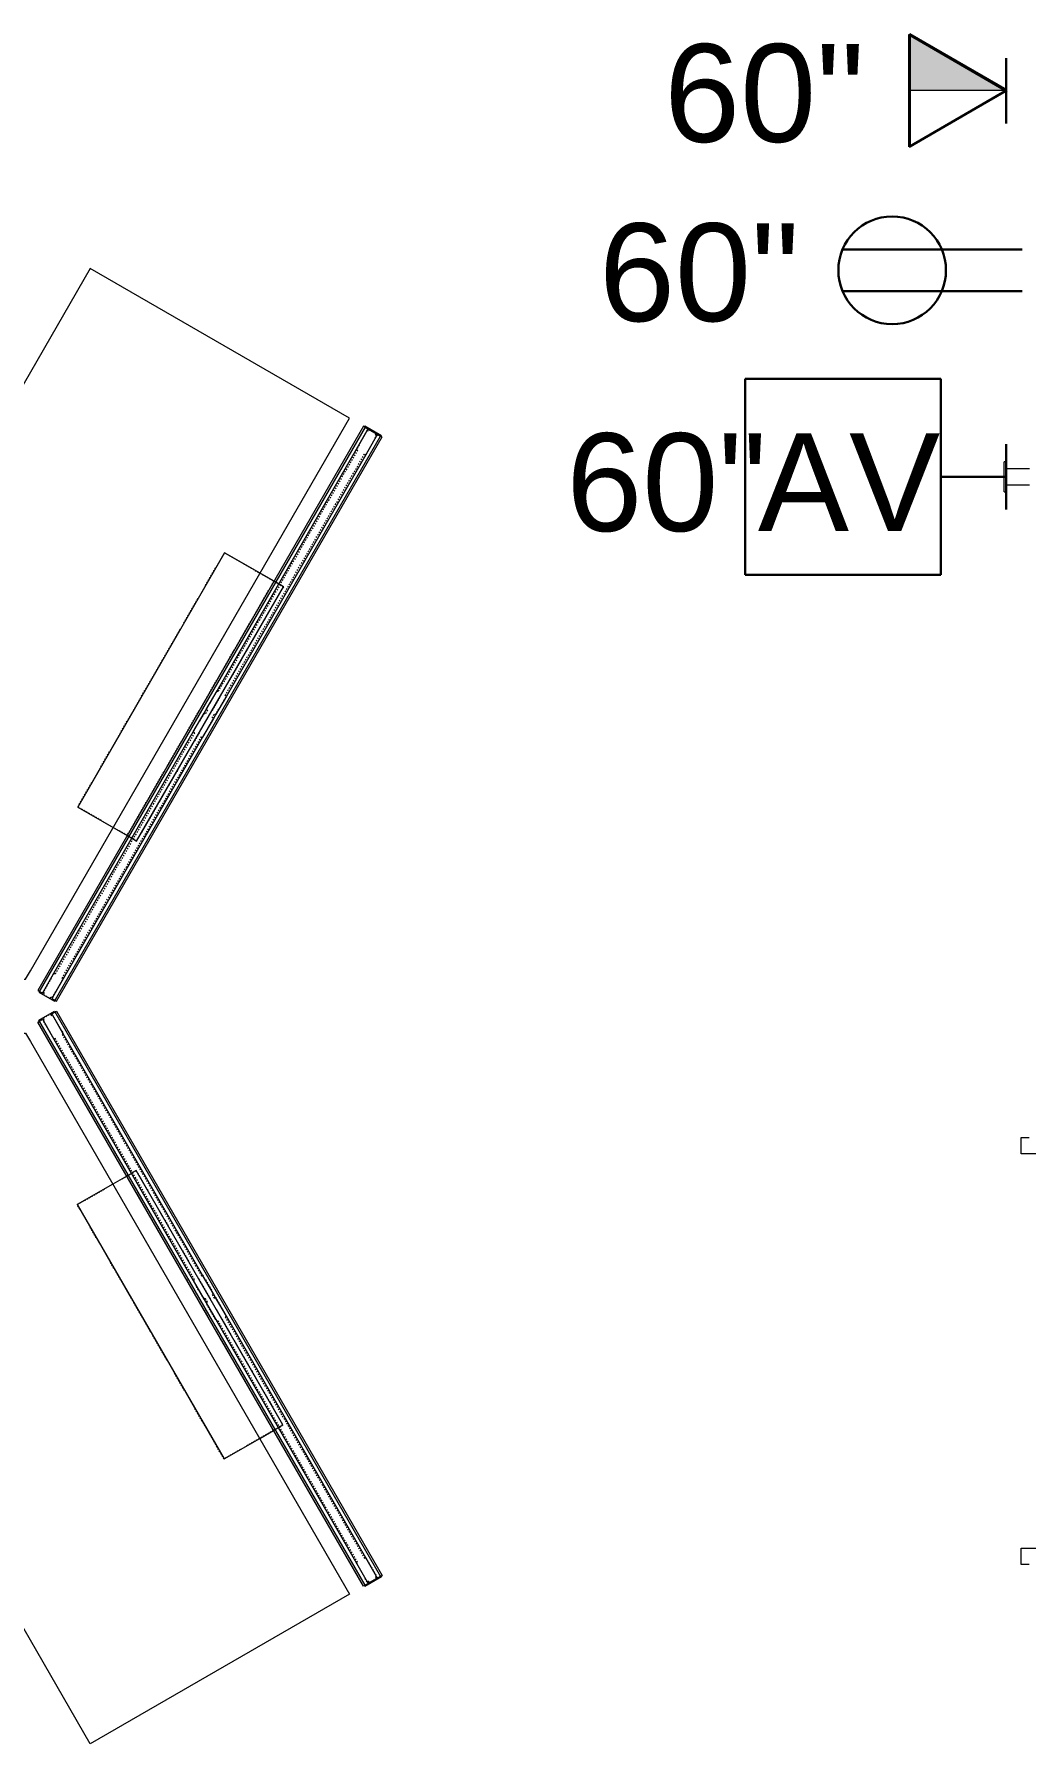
# Model space of a CAD drawing. Header units: inches. Extents: x 6664 to 8129, y 209 to 1287.
# Drawn here: x 7234.2 to 7325.4, y 912.6 to 1069.8 of the extents above; entities that cross this region are included whole.
import ezdxf

# ---------------------------------------------------------------- set-up
doc = ezdxf.new("R2010")
doc.units = ezdxf.units.IN
doc.header["$MEASUREMENT"] = 0
doc.linetypes.add('Dash', pattern=[0.25, 0.125, -0.125])
for name, color, linetype, lineweight in [('A-ANNO-NOTE', 131, 'Continuous', 30), ('A-DOOR', 31, 'Continuous', 13), ('E-ELEC-FIXT', 91, 'Continuous', 9), ('I-FURN', 30, 'Continuous', 9), ('I-FURN-HDLN', 30, 'Dash', 9)]:
    doc.layers.add(name, color=color, linetype=linetype, lineweight=lineweight)
doc.styles.add('Swis721 Lt BT', font='swissl.ttf', dxfattribs={"height": 9})

# ---------------------------------------------------------------- blocks, each defined once
blk = doc.blocks.new('Door - Single - Solid Door - wood-V2-11th FLOOR POWER _ SIGNAL')
at = {"layer": 'A-DOOR', "lineweight": 9}
for p, q in [((-15.63, 2.54), (-14.13, 2.54)), ((-15.63, 1.79), (-15.63, 2.54)), ((-14.13, 2.54), (-14.13, 0.29)), ((22.12, 2.54), (23.62, 2.54)), ((22.12, 0.29), (22.12, 2.54)), ((23.62, 2.54), (23.62, 1.79)), ((-14.13, 0.29), (-13.63, 0.29)), ((-13.63, 0.29), (-13.63, -1.21)), ((21.62, 0.29), (22.12, 0.29)), ((21.62, -1.21), (21.62, 0.29)), ((-14.13, -1.21), (-14.13, -2.71)), ((-13.63, -1.21), (-14.13, -1.21)), ((22.12, -1.21), (21.62, -1.21)), ((22.12, -2.71), (22.12, -1.21)), ((-15.63, -2.71), (-15.63, -1.96)), ((-14.13, -2.71), (-15.63, -2.71)), ((23.62, -2.71), (22.12, -2.71)), ((23.62, -1.96), (23.62, -2.71))]:
    blk.add_line(p, q, dxfattribs=at)
at = {"layer": 'A-DOOR'}
for p, q in [((-12.63, -2.71), (-14.01, -2.71)), ((-14.01, -2.71), (-14.01, -38.71)), ((-12.63, -38.71), (-12.63, -2.71)), ((-14.01, -38.71), (-12.63, -38.71))]:
    blk.add_line(p, q, dxfattribs=at)
at = {"layer": 'A-DOOR', "lineweight": 9}
blk.add_arc((-14.01, -2.71), 36, 270, 0.5, dxfattribs=at)
blk = doc.blocks.new('Hardware-Wire_Management-Teknion-WWEPTDY60-R2011 - 60_-V52-11th FLOOR POWER _ SIGNAL')
at = {"layer": 'I-FURN'}
for p, q in [((13.5, 3.12), (-13.5, 3.12)), ((-13.5, 3.12), (-13.5, 2.75)), ((-13.5, 2.75), (-13.5, 2.62)), ((-13.5, 2.62), (-13.5, 2.31)), ((-13.5, 2.31), (-13.5, 2.13)), ((-13.5, 2.13), (-13.5, 0.65)), ((13.5, 2.75), (13.5, 3.12)), ((13.5, 2.62), (13.5, 2.75)), ((13.5, 2.31), (13.5, 2.62)), ((13.5, 2.13), (13.5, 2.31)), ((13.5, 0.65), (13.5, 2.13)), ((-13.5, 0.65), (-13.5, -3.13)), ((13.5, -3.13), (13.5, 0.65)), ((-13.5, -3.13), (13.5, -3.13))]:
    blk.add_line(p, q, dxfattribs=at)
at = {"layer": 'I-FURN-HDLN'}
for p, q in [((-13.5, 2.75), (-13.5, 3.12)), ((-13.5, 3.12), (13.5, 3.12)), ((-13.5, 2.62), (-13.5, 2.75)), ((-13.5, 2.31), (-13.5, 2.62)), ((-13.5, 2.13), (-13.5, 2.31)), ((-13.5, -3.13), (-13.5, 2.13)), ((-13.5, 2.1), (13.5, 2.1)), ((13.5, 3.12), (13.5, 2.75)), ((13.5, 2.75), (13.5, 2.62)), ((13.5, 2.62), (13.5, 2.31)), ((13.5, 2.31), (13.5, 2.13)), ((13.5, 2.13), (13.5, -3.13)), ((13.5, -3.13), (-13.5, -3.13))]:
    blk.add_line(p, q, dxfattribs=at)
blk = doc.blocks.new('Hardware-Wire_Management-Teknion-WWEPTDY60-R2011 - 60_-V53-11th FLOOR POWER _ SIGNAL')
at = {"layer": 'I-FURN'}
for p, q in [((13.5, 3.12), (-13.5, 3.12)), ((-13.5, 3.12), (-13.5, 2.75)), ((-13.5, 2.75), (-13.5, 2.62)), ((-13.5, 2.62), (-13.5, 2.31)), ((-13.5, 2.31), (-13.5, 2.13)), ((-13.5, 2.13), (-13.5, 0.65)), ((13.5, 2.75), (13.5, 3.12)), ((13.5, 2.62), (13.5, 2.75)), ((13.5, 2.31), (13.5, 2.62)), ((13.5, 2.13), (13.5, 2.31)), ((13.5, 0.65), (13.5, 2.13)), ((-13.5, 0.65), (-13.5, -3.13)), ((13.5, -3.13), (13.5, 0.65)), ((-13.5, -3.13), (13.5, -3.13))]:
    blk.add_line(p, q, dxfattribs=at)
at = {"layer": 'I-FURN-HDLN'}
for p, q in [((-13.5, 2.75), (-13.5, 3.12)), ((-13.5, 3.12), (13.5, 3.12)), ((-13.5, 2.62), (-13.5, 2.75)), ((-13.5, 2.31), (-13.5, 2.62)), ((-13.5, 2.13), (-13.5, 2.31)), ((-13.5, -3.13), (-13.5, 2.13)), ((-13.5, 2.1), (13.5, 2.1)), ((13.5, 3.12), (13.5, 2.75)), ((13.5, 2.75), (13.5, 2.62)), ((13.5, 2.62), (13.5, 2.31)), ((13.5, 2.31), (13.5, 2.13)), ((13.5, 2.13), (13.5, -3.13)), ((13.5, -3.13), (-13.5, -3.13))]:
    blk.add_line(p, q, dxfattribs=at)
blk = doc.blocks.new('Desk-Worksurface-Teknion-WWWTW3060-R2011 - 30_ x 60_-V55-11th FLOOR POWER _ SIGNAL')
at = {"layer": 'I-FURN'}
for p, q in [((5.94, 51.58), (-7.23, 28.76)), ((29.78, 37.81), (5.94, 51.58)), ((0.45, -12.99), (29.78, 37.81)), ((-33.21, 13.76), (-59.56, 13.76)), ((-59.56, 13.76), (-59.56, 8.99)), ((-59.56, 8.99), (-59.56, -8.24)), ((-59.56, -8.24), (-59.56, -13.76)), ((-59.55, -13.76), (-58.55, -13.76)), ((-58.55, -13.76), (-58.11, -13.76)), ((-58.11, -13.76), (-55.55, -13.76)), ((-55.55, -13.76), (-31.05, -13.76)), ((-31.05, -13.76), (-28.06, -13.76)), ((-28.06, -13.76), (-3.55, -13.76)), ((-3.55, -13.76), (-1, -13.76)), ((-1, -13.76), (0, -13.76)), ((0, -13.76), (0.45, -12.99))]:
    blk.add_line(p, q, dxfattribs=at)
blk.add_arc((-33.53, 44.31), 30.55, 270.5953, 329.4055, dxfattribs=at)
blk = doc.blocks.new('Desk-Worksurface-Teknion-WWWTW3060-R2011 - 30_ x 60_-V56-11th FLOOR POWER _ SIGNAL')
at = {"layer": 'I-FURN'}
for p, q in [((-59.56, 8.24), (-59.56, 13.76)), ((-59.55, 13.76), (-58.55, 13.76)), ((-58.55, 13.76), (-58.11, 13.76)), ((-58.11, 13.76), (-55.55, 13.76)), ((-55.55, 13.76), (-31.05, 13.76)), ((-31.05, 13.76), (-28.06, 13.76)), ((-28.06, 13.76), (-3.55, 13.76)), ((-3.55, 13.76), (-1, 13.76)), ((-1, 13.76), (0, 13.76)), ((0, 13.76), (0.45, 12.99)), ((0.45, 12.99), (29.78, -37.81)), ((-59.56, -8.99), (-59.56, 8.24)), ((-59.56, -13.76), (-59.56, -8.99)), ((-33.21, -13.76), (-59.56, -13.76)), ((5.94, -51.58), (-7.23, -28.76)), ((29.78, -37.81), (5.94, -51.58))]:
    blk.add_line(p, q, dxfattribs=at)
blk.add_arc((-33.53, -44.31), 30.55, 30.5945, 89.4047, dxfattribs=at)
blk = doc.blocks.new('Screen-Division-Teknion-WWCSF_60_Wide-R2011 - 22_ x 60_-V58-11th FLOOR POWER _ SIGNAL')
at = {"layer": 'I-FURN'}
for p, q in [((-29.95, 0.25), (-29.78, 0.25)), ((-29.95, -0.07), (-29.95, 0.25)), ((-29.78, 0.25), (-27.78, 0.25)), ((-27.78, 0.25), (-2.15, 0.25)), ((-2.15, 0.25), (-0.15, 0.25)), ((-0.15, 0.25), (0.22, 0.25)), ((0.22, 0.25), (2.22, 0.25)), ((2.22, 0.25), (27.85, 0.25)), ((27.85, 0.25), (29.85, 0.25)), ((29.85, 0.25), (29.95, 0.25)), ((29.95, 0.25), (29.95, -0.07)), ((-29.95, -0.14), (-29.95, -0.07)), ((-29.95, -0.25), (-29.95, -0.14)), ((29.95, -0.25), (-29.95, -0.25)), ((29.95, -0.07), (29.95, -0.25))]:
    blk.add_line(p, q, dxfattribs=at)
blk = doc.blocks.new('Hardware-Screen_Frame-Teknion-WWCFM-R2011 - 22_ x 60_-7639293-11th FLOOR POWER _ SIGNAL')
at = {"layer": 'I-FURN-HDLN'}
for p, q in [((-29.98, 0.37), (-29.81, 0.37)), ((-29.98, -0.37), (-29.98, 0.37)), ((-29.81, 0.5), (-27.81, 0.5)), ((-29.81, 0.37), (-29.81, 0.5)), ((-27.81, 0.5), (-27.81, 0.37)), ((-27.81, 0.37), (-2.19, 0.37)), ((-2.19, 0.5), (-0.19, 0.5)), ((-2.19, 0.37), (-2.19, 0.5)), ((-0.19, 0.5), (-0.19, 0.37)), ((-0.19, 0.37), (0.19, 0.37)), ((0.19, 0.5), (2.19, 0.5)), ((0.19, 0.37), (0.19, 0.5)), ((2.19, 0.5), (2.19, 0.37)), ((2.19, 0.37), (27.81, 0.37)), ((27.81, 0.5), (29.81, 0.5)), ((27.81, 0.37), (27.81, 0.5)), ((29.81, 0.5), (29.81, 0.37)), ((29.81, 0.37), (29.98, 0.37)), ((29.98, 0.37), (29.98, -0.37)), ((-29.81, -0.37), (-29.98, -0.37)), ((-29.81, -0.5), (-29.81, -0.37)), ((-27.81, -0.5), (-29.81, -0.5)), ((-27.81, -0.37), (-27.81, -0.5)), ((-2.19, -0.37), (-27.81, -0.37)), ((-2.19, -0.5), (-2.19, -0.37)), ((-0.19, -0.5), (-2.19, -0.5)), ((-0.19, -0.37), (-0.19, -0.5)), ((0.19, -0.37), (-0.19, -0.37)), ((0.19, -0.5), (0.19, -0.37)), ((2.19, -0.5), (0.19, -0.5)), ((2.19, -0.37), (2.19, -0.5)), ((27.81, -0.37), (2.19, -0.37)), ((27.81, -0.5), (27.81, -0.37)), ((29.81, -0.5), (27.81, -0.5)), ((29.81, -0.37), (29.81, -0.5)), ((29.98, -0.37), (29.81, -0.37))]:
    blk.add_line(p, q, dxfattribs=at)
blk = doc.blocks.new('Hardware-End_Trim-Teknion-WWCET-R2011 - 22_-V59-11th FLOOR POWER _ SIGNAL')
at = {"layer": 'I-FURN'}
for p, q in [((-0.04, 0.89), (0.04, 0.89)), ((-0.04, -0.89), (-0.04, 0.89)), ((0.04, 0.89), (0.04, 0.82)), ((0.04, 0.81), (0.04, -0.82)), ((0.04, -0.89), (-0.04, -0.89)), ((0.04, -0.82), (0.04, -0.89))]:
    blk.add_line(p, q, dxfattribs=at)
blk = doc.blocks.new('Hardware-Top_Trim-Teknion-WWCTT-R2011 - 60_-7639295-11th FLOOR POWER _ SIGNAL')
at = {"layer": 'I-FURN'}
for p, q in [((-30, -0.82), (-30, 0.82)), ((-30, 0.82), (30, 0.82)), ((30, 0.82), (30, -0.82)), ((30, -0.82), (-30, -0.82))]:
    blk.add_line(p, q, dxfattribs=at)
blk = doc.blocks.new('Screen-Division-Teknion-WWCSF_60_Wide-R2011 - 22_ x 60_-V60-11th FLOOR POWER _ SIGNAL')
at = {"layer": 'I-FURN'}
for p, q in [((-29.95, 0.25), (29.95, 0.25)), ((-29.95, 0.14), (-29.95, 0.25)), ((-29.95, 0.07), (-29.95, 0.14)), ((-29.95, -0.25), (-29.95, 0.06)), ((29.95, 0.25), (29.95, 0.07)), ((29.95, 0.07), (29.95, -0.25)), ((-29.78, -0.25), (-29.95, -0.25)), ((-27.78, -0.25), (-29.78, -0.25)), ((-2.15, -0.25), (-27.78, -0.25)), ((-0.15, -0.25), (-2.15, -0.25)), ((0.22, -0.25), (-0.15, -0.25)), ((2.22, -0.25), (0.22, -0.25)), ((27.85, -0.25), (2.22, -0.25)), ((29.85, -0.25), (27.85, -0.25)), ((29.95, -0.25), (29.85, -0.25))]:
    blk.add_line(p, q, dxfattribs=at)
blk = doc.blocks.new('Screen-Division-Teknion-WWCSF_60_Wide-R2011 - 22_ x 60_-V61-11th FLOOR POWER _ SIGNAL')
at = {"layer": 'I-FURN'}
for p, q in [((29.95, 0.25), (-29.95, 0.25)), ((-29.95, 0.25), (-29.95, 0.14)), ((-29.95, 0.14), (-29.95, 0.07)), ((-29.95, 0.07), (-29.95, -0.25)), ((29.95, 0.07), (29.95, 0.25)), ((29.95, -0.25), (29.95, 0.07)), ((-29.95, -0.25), (-29.78, -0.25)), ((-29.78, -0.25), (-27.78, -0.25)), ((-27.78, -0.25), (-2.15, -0.25)), ((-2.15, -0.25), (-0.15, -0.25)), ((-0.15, -0.25), (0.22, -0.25)), ((0.22, -0.25), (2.22, -0.25)), ((2.22, -0.25), (27.85, -0.25)), ((27.85, -0.25), (29.85, -0.25)), ((29.85, -0.25), (29.95, -0.25))]:
    blk.add_line(p, q, dxfattribs=at)
blk = doc.blocks.new('Hardware-Screen_Frame-Teknion-WWCFM-R2011 - 22_ x 60_-V62-11th FLOOR POWER _ SIGNAL')
at = {"layer": 'I-FURN-HDLN'}
for p, q in [((-29.81, 0.37), (-29.98, 0.37)), ((-29.98, 0.37), (-29.98, -0.37)), ((-27.81, 0.5), (-29.81, 0.5)), ((-29.81, 0.5), (-29.81, 0.37)), ((-27.81, 0.37), (-27.81, 0.5)), ((-2.19, 0.37), (-27.81, 0.37)), ((-0.19, 0.5), (-2.19, 0.5)), ((-2.19, 0.5), (-2.19, 0.37)), ((-0.19, 0.37), (-0.19, 0.5)), ((0.19, 0.37), (-0.19, 0.37)), ((2.19, 0.5), (0.19, 0.5)), ((0.19, 0.5), (0.19, 0.37)), ((2.19, 0.37), (2.19, 0.5)), ((27.81, 0.37), (2.19, 0.37)), ((29.81, 0.5), (27.81, 0.5)), ((27.81, 0.5), (27.81, 0.37)), ((29.81, 0.37), (29.81, 0.5)), ((29.98, 0.37), (29.81, 0.37)), ((29.98, -0.37), (29.98, 0.37)), ((-29.98, -0.37), (-29.81, -0.37)), ((-29.81, -0.37), (-29.81, -0.5)), ((-29.81, -0.5), (-27.81, -0.5)), ((-27.81, -0.5), (-27.81, -0.37)), ((-27.81, -0.37), (-2.19, -0.37)), ((-2.19, -0.37), (-2.19, -0.5)), ((-2.19, -0.5), (-0.19, -0.5)), ((-0.19, -0.5), (-0.19, -0.37)), ((-0.19, -0.37), (0.19, -0.37)), ((0.19, -0.37), (0.19, -0.5)), ((0.19, -0.5), (2.19, -0.5)), ((2.19, -0.5), (2.19, -0.37)), ((2.19, -0.37), (27.81, -0.37)), ((27.81, -0.37), (27.81, -0.5)), ((27.81, -0.5), (29.81, -0.5)), ((29.81, -0.5), (29.81, -0.37)), ((29.81, -0.37), (29.98, -0.37))]:
    blk.add_line(p, q, dxfattribs=at)
blk = doc.blocks.new('Hardware-End_Trim-Teknion-WWCET-R2011 - 22_-V63-11th FLOOR POWER _ SIGNAL')
at = {"layer": 'I-FURN'}
for p, q in [((0.04, 0.89), (-0.04, 0.89)), ((-0.04, 0.89), (-0.04, -0.89)), ((0.04, 0.82), (0.04, 0.89)), ((0.04, -0.81), (0.04, 0.82)), ((-0.04, -0.89), (0.04, -0.89)), ((0.04, -0.89), (0.04, -0.81))]:
    blk.add_line(p, q, dxfattribs=at)
blk = doc.blocks.new('Hardware-Top_Trim-Teknion-WWCTT-R2011 - 60_-7617708-11th FLOOR POWER _ SIGNAL')
at = {"layer": 'I-FURN'}
for p, q in [((30, 0.82), (-30, 0.82)), ((-30, 0.82), (-30, -0.82)), ((30, -0.82), (30, 0.82)), ((-30, -0.82), (30, -0.82))]:
    blk.add_line(p, q, dxfattribs=at)
blk = doc.blocks.new('Screen-Division-Teknion-WWCSF_60_Wide-R2011 - 22_ x 60_-V64-11th FLOOR POWER _ SIGNAL')
at = {"layer": 'I-FURN'}
for p, q in [((-29.78, 0.25), (-29.95, 0.25)), ((-29.95, 0.25), (-29.95, -0.06)), ((-27.78, 0.25), (-29.78, 0.25)), ((-2.15, 0.25), (-27.78, 0.25)), ((-0.15, 0.25), (-2.15, 0.25)), ((0.22, 0.25), (-0.15, 0.25)), ((2.22, 0.25), (0.22, 0.25)), ((27.85, 0.25), (2.22, 0.25)), ((29.85, 0.25), (27.85, 0.25)), ((29.95, 0.25), (29.85, 0.25)), ((29.95, -0.07), (29.95, 0.25)), ((-29.95, -0.07), (-29.95, -0.14)), ((-29.95, -0.14), (-29.95, -0.25)), ((-29.95, -0.25), (29.95, -0.25)), ((29.95, -0.25), (29.95, -0.07))]:
    blk.add_line(p, q, dxfattribs=at)
blk = doc.blocks.new('PS - Junction Box _Wall Base_1 - AV Box 2-V129-11th FLOOR POWER _ SIGNAL')
at = {"layer": 'E-ELEC-FIXT'}
for p, q in [((7323.43, 1027.73), (7323.43, 1030.48)), ((7323.61, 1030.48), (7323.43, 1030.48)), ((7323.61, 1030.48), (7323.61, 1027.73)), ((7325.74, 1029.86), (7323.61, 1029.86)), ((7323.61, 1028.36), (7325.74, 1028.36)), ((7323.43, 1027.73), (7323.61, 1027.73))]:
    blk.add_line(p, q, dxfattribs=at)

msp = doc.modelspace()

# ---------------------------------------------------------------- hatches: boundary and pattern name
at = {"layer": 'A-ANNO-NOTE', "lineweight": 9}
msp.add_hatch(color=256, dxfattribs=at).paths.add_polyline_path([(7323.68, 1064.65), (7314.75, 1069.81), (7314.75, 1064.65), (7316.65, 1064.65)], flags=0)

# ---------------------------------------------------------------- linework, layer by layer
at = {"layer": 'A-ANNO-NOTE'}
for p, q in [((7323.61, 1064.61), (7314.68, 1069.77)), ((7314.68, 1059.45), (7314.68, 1069.77)), ((7323.68, 1064.65), (7314.75, 1069.81)), ((7314.75, 1059.49), (7314.75, 1069.81)), ((7323.61, 1067.61), (7323.61, 1061.61)), ((7323.61, 1064.61), (7314.68, 1059.45)), ((7323.68, 1064.65), (7314.75, 1059.49)), ((7325.09, 1050.02), (7308.56, 1050.02)), ((7325.09, 1046.19), (7308.56, 1046.19)), ((7325.09, 1046.19), (7308.56, 1046.19)), ((7317.61, 1038.11), (7299.61, 1038.11)), ((7299.61, 1038.11), (7299.61, 1020.11)), ((7317.61, 1020.11), (7317.61, 1038.11)), ((7323.61, 1032.11), (7323.61, 1026.11)), ((7323.61, 1029.11), (7317.61, 1029.11)), ((7299.61, 1020.11), (7317.61, 1020.11))]:
    msp.add_line(p, q, dxfattribs=at)
at = {"layer": 'A-ANNO-NOTE', "lineweight": 9}
for p, q in [((7323.68, 1064.65), (7314.75, 1069.81)), ((7314.75, 1069.81), (7314.75, 1064.65)), ((7314.75, 1064.65), (7323.68, 1064.65))]:
    msp.add_line(p, q, dxfattribs=at)
at = {"layer": 'A-ANNO-NOTE'}
msp.add_circle((7313.12, 1048.1), 4.95, dxfattribs=at)

# ---------------------------------------------------------------- block references
at = {"layer": 'A-DOOR', "rotation": 90}
msp.add_blockref('Door - Single - Solid Door - wood-V2-11th FLOOR POWER _ SIGNAL', (7327.52, 944.74), dxfattribs=at)
at = {"layer": 'E-ELEC-FIXT'}
msp.add_blockref('PS - Junction Box _Wall Base_1 - AV Box 2-V129-11th FLOOR POWER _ SIGNAL', (0, 0), dxfattribs=at)
at = {"layer": 'I-FURN'}
for name, p, rotation in [('Desk-Worksurface-Teknion-WWWTW3060-R2011 - 30_ x 60_-V55-11th FLOOR POWER _ SIGNAL', (7233.43, 996.68), 359.9999970424413), ('Screen-Division-Teknion-WWCSF_60_Wide-R2011 - 22_ x 60_-V64-11th FLOOR POWER _ SIGNAL', (7249.74, 1007.71), 239.9999999999997), ('Hardware-Top_Trim-Teknion-WWCTT-R2011 - 60_-7617708-11th FLOOR POWER _ SIGNAL', (7250.36, 1007.29), 240.0000562806388), ('Hardware-Screen_Frame-Teknion-WWCFM-R2011 - 22_ x 60_-V62-11th FLOOR POWER _ SIGNAL', (7250.37, 1007.3), 239.9999999999999), ('Screen-Division-Teknion-WWCSF_60_Wide-R2011 - 22_ x 60_-V61-11th FLOOR POWER _ SIGNAL', (7251.03, 1006.96), 239.9999999999997), ('Hardware-End_Trim-Teknion-WWCET-R2011 - 22_-V63-11th FLOOR POWER _ SIGNAL', (7265.38, 1033.3), 239.9999999999997), ('Hardware-Wire_Management-Teknion-WWEPTDY60-R2011 - 60_-V53-11th FLOOR POWER _ SIGNAL', (7247.68, 1008.88), 240.0000000000001), ('Screen-Division-Teknion-WWCSF_60_Wide-R2011 - 22_ x 60_-V60-11th FLOOR POWER _ SIGNAL', (7249.74, 953.17), 120.0000000000003), ('Hardware-Top_Trim-Teknion-WWCTT-R2011 - 60_-7639295-11th FLOOR POWER _ SIGNAL', (7250.36, 953.59), 120.0000000000001), ('Hardware-Screen_Frame-Teknion-WWCFM-R2011 - 22_ x 60_-7639293-11th FLOOR POWER _ SIGNAL', (7250.37, 953.58), 120.0000000000001), ('Screen-Division-Teknion-WWCSF_60_Wide-R2011 - 22_ x 60_-V58-11th FLOOR POWER _ SIGNAL', (7251.03, 953.92), 120.0000000000003), ('Desk-Worksurface-Teknion-WWWTW3060-R2011 - 30_ x 60_-V56-11th FLOOR POWER _ SIGNAL', (7233.43, 964.2), 2.957558666942196e-06), ('Hardware-Wire_Management-Teknion-WWEPTDY60-R2011 - 60_-V52-11th FLOOR POWER _ SIGNAL', (7247.64, 952.07), 300.0000000000001), ('Hardware-End_Trim-Teknion-WWCET-R2011 - 22_-V59-11th FLOOR POWER _ SIGNAL', (7265.38, 927.58), 120.0000000000002)]:
    msp.add_blockref(name, p, dxfattribs=dict(at, rotation=rotation))

# ---------------------------------------------------------------- texts
at = {"layer": 'A-ANNO-NOTE', "lineweight": 9, "char_height": 9, "attachment_point": 1, "style": 'Swis721 Lt BT'}
for s, insert, width in [('60"', (7292.15, 1068.9), 20.604), ('60"', (7286.16, 1052.42), 20.604), ('60"', (7283.15, 1033.12), 20.604), ('AV', (7300.77, 1033.12), 18.18)]:
    msp.add_mtext(s, dxfattribs=dict(at, insert=insert, width=width))

doc.saveas('drawing.dxf')
